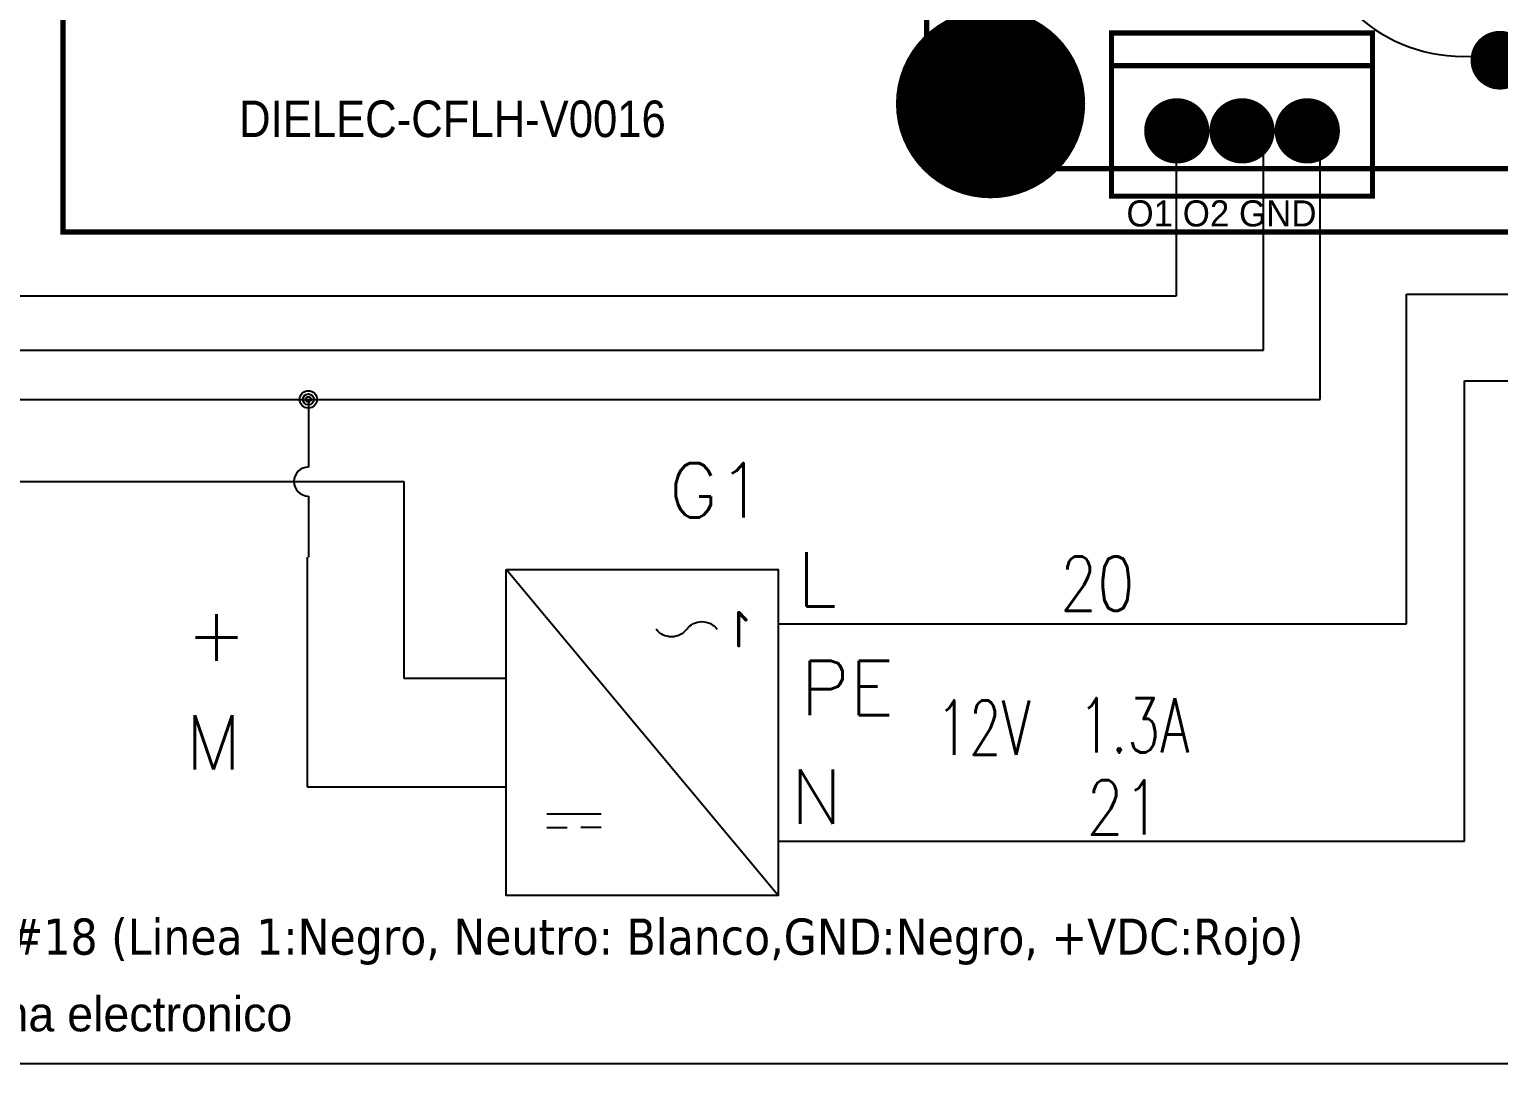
# Model space of a CAD drawing. Header units: inches. Extents: x 15 to 148, y 10 to 111.
# Drawn here: x 131.69 to 136.76, y 94.57 to 98.14 of the extents above; entities that cross this region are included whole.
import ezdxf
from ezdxf.enums import TextEntityAlignment as Align

# ---------------------------------------------------------------- set-up
doc = ezdxf.new("R2010")
doc.units = ezdxf.units.IN
doc.header["$MEASUREMENT"] = 0
for name, color, linetype in [('BLK_12AWG', 7, 'Continuous'), ('DESC', 1, 'Continuous'), ('SYMS', 7, 'Continuous'), ('TAGS', 250, 'Continuous'), ('TERMS', 250, 'Continuous'), ('WIREFIXED', 7, 'Continuous')]:
    doc.layers.add(name, color=color, linetype=linetype)
doc.styles.add('SLDTEXTSTYLE0', font='tahoma.ttf')
doc.styles.add('WD', font='romans.shx')
doc.styles.add('WD_IEC', font='isocp2.shx', dxfattribs={"width": 0.9, "height": 4})

# ---------------------------------------------------------------- blocks, each defined once
blk = doc.blocks.new('EPAD')
at = {"const_width": 0.5}
blk.add_lwpolyline([(-0.25, 0, 1), (0.25, 0, 1)], format="xyb", close=True, dxfattribs=at)
blk = doc.blocks.new('CIELEC-CFLH-V0016')
at = {"const_width": 0.008}
for points in [[(118.2263, 100.8837), (123.5652, 100.8837), (123.5652, 104.36), (118.2263, 104.36), (118.2263, 100.8837)], [(118.2263, 100.8837), (123.5652, 100.8837), (123.5652, 104.36), (118.2263, 104.36), (118.2263, 100.8837)], [(118.2263, 100.8837), (123.5652, 100.8837), (123.5652, 104.36), (118.2263, 104.36), (118.2263, 100.8837)], [(122.2417, 100.9809), (122.2417, 103.7368)], [(122.2417, 100.9809), (122.2417, 103.7368)], [(122.2417, 100.9809), (122.2417, 103.7368)], [(121.5582, 100.9388), (121.9582, 100.9388), (121.9582, 101.1888), (121.5582, 101.1888), (121.5582, 100.9388)], [(121.5582, 100.9388), (121.9582, 100.9388), (121.9582, 101.1888), (121.5582, 101.1888), (121.5582, 100.9388)], [(121.5582, 100.9388), (121.9582, 100.9388), (121.9582, 101.1888), (121.5582, 101.1888), (121.5582, 100.9388)], [(121.9582, 101.1388), (121.5582, 101.1388)], [(121.9582, 101.1388), (121.5582, 101.1388)], [(121.9582, 101.1388), (121.5582, 101.1388)], [(121.0708, 100.9809), (122.2417, 100.9809)], [(121.0708, 100.9809), (122.2417, 100.9809)], [(121.0708, 100.9809), (122.2417, 100.9809)]]:
    blk.add_lwpolyline(points, dxfattribs=at)
for centre, radius in [((121.4192, 101.3955), 0.2426), ((121.4192, 101.3955), 0.2426), ((121.4192, 101.3955), 0.2426), ((122.1433, 101.0793), 0.0591), ((122.1433, 101.0793), 0.0591), ((122.1433, 101.0793), 0.0591)]:
    blk.add_circle(centre, radius)
for p, xscale, yscale in [((122.1436, 101.0805), 0.29, 0.29), ((121.363, 101.1471), 0.09, 0.09), ((121.6582, 101.0388), 0.1, 0.1), ((121.7582, 101.0388), 0.1, 0.1), ((121.8582, 101.0388), 0.1, 0.1)]:
    blk.add_blockref('EPAD', p, dxfattribs=dict(xscale=xscale, yscale=yscale))
at = {"text_generation_flag": 2, "width": 0.892857}
blk.add_text('DIELEC-CFLH-V0016', height=0.056, dxfattribs=at).set_placement((123.2953, 101.0293))
blk.add_text('DIELEC-CFLH-V0016', height=0.056, dxfattribs=at).set_placement((123.2953, 101.0293))
blk.add_text('DIELEC-CFLH-V0016', height=0.056, dxfattribs=at).set_placement((123.2953, 101.0293))
at = {"text_generation_flag": 2}
blk.add_text('O1 O2 GND', height=0.04, dxfattribs=at).set_placement((121.9353, 100.8923))
blk.add_text('O1 O2 GND', height=0.04, dxfattribs=at).set_placement((121.9353, 100.8923))
blk.add_text('O1 O2 GND', height=0.04, dxfattribs=at).set_placement((121.9353, 100.8923))
blk = doc.blocks.new('HPW1_1PH')
for p, q in [((0, -0.625), (0.625, 0.125)), ((0.4066, -0.4373), (0.5317, -0.4373)), ((0.4066, -0.4686), (0.4535, -0.4686)), ((0.5317, -0.4686), (0.4848, -0.4686))]:
    blk.add_line(p, q)
blk.add_lwpolyline([(0.625, 0.125), (0, 0.125), (0, -0.625), (0.625, -0.625)], close=True)
for centre, start, end in [((0.175, -0.0387), 36.8699, 143.1301), ((0.245, 0.0138), 216.8699, 323.1301)]:
    blk.add_arc(centre, 0.0438, start, end)
at = {"style": 'WD_IEC'}
blk.add_text('1', height=0.084, dxfattribs=at).set_placement((0.105, -0.0124), align=Align.MIDDLE_RIGHT)
at = {"style": 'WD', "width": 0.7}
for tag, p in [('INST', (-0.2843, 0.7938)), ('LOC', (-0.2843, 0.6242)), ('RATING1', (-0.2843, 0.285)), ('XREF', (-0.2843, -0.691)), ('DESC1', (-0.2843, -0.8472)), ('DESC2', (-0.2843, -1.0035)), ('DESC3', (-0.2843, -1.1578))]:
    blk.add_attdef(tag, text='', height=0.125, dxfattribs=at).set_placement(p, align=Align.CENTER)
at = {"style": 'WD'}
blk.add_attdef('TAG1', text='', height=0.125, dxfattribs=at).set_placement((-0.2843, 0.4546), align=Align.CENTER)
at = {"linetype": 'Continuous', "style": 'WD', "flags": 9}
for tag, p in [('CAT', (0.8888, 0.2765)), ('MFG', (0.8868, 0.2571)), ('ASSYCODE', (0.8871, -0.5638))]:
    blk.add_attdef(tag, text='', height=0.01, dxfattribs=at).set_placement(p, align=Align.CENTER)
at = {"linetype": 'Continuous', "style": 'WD', "flags": 8}
for tag, p in [('TERM01', (-0.04, 0.04)), ('TERM04', (1.3525, -0.085)), ('TERM02', (-0.04, -0.2098)), ('TERM05', (1.3525, -0.335)), ('TERM03', (-0.04, -0.46))]:
    blk.add_attdef(tag, text='', height=0.125, dxfattribs=at).set_placement(p, align=Align.RIGHT)
at = {"style": 'WD'}
for tag, p, height, flags in [('X4TERM01', (0, 0), 0.0125, 1), ('X1TERM04', (0.625, -0.125), 0.0125, 1), ('X4TERM02', (0, -0.2498), 0.0125, 1), ('X1TERM05', (0.625, -0.375), 0.0125, 1), ('FAMILY', (0.8618, -0.4829), 0.01, 9), ('X4TERM03', (0, -0.5), 0.0125, 1)]:
    blk.add_attdef(tag, p, '', height=height, dxfattribs=dict(at, flags=flags))
blk = doc.blocks.new('WDDOT')
for radius in [0.03, 0.0187, 0.00929]:
    blk.add_circle((0, 0), radius)
blk = doc.blocks.new('WD_WNH')
at = {"linetype": 'Continuous', "style": 'WD', "width": 0.8}
blk.add_attdef('WIRENO', text='', height=0.125, dxfattribs=at).set_placement((0, 0.0625), align=Align.CENTER)
at = {"style": 'WD', "flags": 1}
for tag, p in [('W01USER', (0, 0.0781)), ('W02USER', (0, 0.0703)), ('W03USER', (0, 0.0625)), ('W04USER', (0, 0.0547)), ('W05USER', (0, 0.0469)), ('W06USER', (0, 0.0391)), ('W07USER', (0, 0.0312)), ('W08USER', (0, 0.0234)), ('W09USER', (0, 0.0156)), ('W10USER', (0, 0.0078))]:
    blk.add_attdef(tag, text='', height=0.005, dxfattribs=at).set_placement(p, align=Align.CENTER)

msp = doc.modelspace()

# ---------------------------------------------------------------- linework, layer by layer
at = {"color": 7, "linetype": 'Continuous'}
msp.add_line((126.9102, 94.5738), (147.6602, 94.5738), dxfattribs=at)
at = {"layer": 'BLK_12AWG'}
for p, q in [((136.1451, 97.7943), (136.0922, 97.7943)), ((136.1451, 96.8645), (136.1451, 97.7943)), ((135.6489, 97.7595), (135.6489, 97.2203)), ((135.9504, 97.7474), (135.9143, 97.7474)), ((135.9504, 97.0343), (135.9504, 97.7474)), ((136.4435, 96.0906), (136.4435, 97.2269)), ((136.4435, 97.2269), (144.1115, 97.2269)), ((135.6489, 97.2203), (131.4269, 97.2203)), ((131.2943, 97.0343), (135.9504, 97.0343)), ((136.6427, 95.3406), (136.6427, 96.9284)), ((136.6427, 96.9284), (144.3704, 96.9284)), ((131.0682, 96.8645), (136.1451, 96.8645)), ((132.6564, 96.8645), (132.6564, 96.6311)), ((130.9146, 96.5811), (132.9853, 96.5811)), ((132.9853, 96.5811), (132.9853, 95.9031)), ((132.6564, 96.5311), (132.6564, 96.3205)), ((132.6526, 96.3205), (132.6526, 95.5281)), ((134.276, 96.0906), (136.4435, 96.0906)), ((132.9853, 95.9031), (133.3385, 95.9031)), ((132.6526, 95.5281), (133.3385, 95.5281)), ((134.276, 95.3406), (136.6427, 95.3406))]:
    msp.add_line(p, q, dxfattribs=at)
msp.add_arc((132.6564, 96.5811), 0.05, 90, 270, dxfattribs=at)

# ---------------------------------------------------------------- block references
at = {"layer": 'BLK_12AWG', "xscale": -2.25, "yscale": 2.25, "zscale": 2.25}
msp.add_blockref('CIELEC-CFLH-V0016', (409.832, -129.5468), dxfattribs=at)
at = {"layer": 'SYMS'}
msp.add_blockref('WDDOT', (132.6564, 96.8645), dxfattribs=at)
ref = msp.add_blockref('HPW1_1PH', (134.276, 96.0906), dxfattribs=dict(at, xscale=-1.5, yscale=1.5, zscale=1.5))
ref.add_attrib('TERM01', 'L', dxfattribs={"layer": 'TERMS', "linetype": 'Continuous', "height": 0.1875, "style": 'WD', "flags": 8}).set_placement((134.4788, 96.1506), align=Align.RIGHT)
ref.add_attrib('TERM02', 'PE', dxfattribs={"layer": 'TERMS', "linetype": 'Continuous', "height": 0.1875, "style": 'WD', "flags": 8}).set_placement((134.6753, 95.7759), align=Align.RIGHT)
ref.add_attrib('TERM03', 'N', dxfattribs={"layer": 'TERMS', "linetype": 'Continuous', "height": 0.1875, "style": 'WD', "flags": 8}).set_placement((134.4967, 95.4006), align=Align.RIGHT)
ref.add_attrib('TERM04', '+', dxfattribs={"layer": 'TERMS', "linetype": 'Continuous', "height": 0.1875, "style": 'WD', "flags": 8}).set_placement((132.4437, 95.9631), align=Align.RIGHT)
ref.add_attrib('TERM05', 'M', dxfattribs={"layer": 'TERMS', "linetype": 'Continuous', "height": 0.1875, "style": 'WD', "flags": 8}).set_placement((132.4258, 95.5881), align=Align.RIGHT)
ref.add_attrib('TAG1', 'G1', dxfattribs={"layer": 'TAGS', "height": 0.1875, "style": 'WD'}).set_placement((134.0645, 96.4576), align=Align.CENTER)
ref.add_attrib('DESC2', '1.3A', dxfattribs={"layer": 'DESC', "height": 0.1875, "style": 'WD', "width": 0.7}).set_placement((135.5033, 95.6467), align=Align.CENTER)
ref.add_attrib('DESC1', '12V', dxfattribs={"layer": 'DESC', "height": 0.1875, "style": 'WD', "width": 0.7}).set_placement((134.9845, 95.6388), align=Align.CENTER)
at = {"layer": 'WIREFIXED'}
ref = msp.add_blockref('WD_WNH', (135.3766, 96.0418), dxfattribs=dict(at, xscale=1.5, yscale=1.5, zscale=1.5))
ref.add_attrib('WIRENOF', '20', dxfattribs={"linetype": 'Continuous', "height": 0.1875, "style": 'WD', "width": 0.8}).set_placement((135.3766, 96.1355), align=Align.CENTER)
ref = msp.add_blockref('WD_WNH', (135.4682, 95.2699), dxfattribs=dict(at, xscale=1.5, yscale=1.5, zscale=1.5))
ref.add_attrib('WIRENOF', '21', dxfattribs={"linetype": 'Continuous', "height": 0.1875, "style": 'WD', "width": 0.8}).set_placement((135.4682, 95.3636), align=Align.CENTER)

# ---------------------------------------------------------------- texts
at = {"color": 7, "linetype": 'Continuous', "lineweight": 0, "insert": (127.0242, 95.0742), "char_height": 0.1245, "attachment_point": 1, "style": 'SLDTEXTSTYLE0'}
msp.add_mtext('CONEXIONES DC y AC TARJETA: Cable vehicular centelsa AWG#18 (Linea 1:Negro, Neutro: Blanco,GND:Negro, +VDC:Rojo)', dxfattribs=at)
at = {"insert": (126.99, 94.805), "char_height": 0.12, "attachment_point": 1}
msp.add_mtext_dynamic_manual_height_columns('Conexiones no mostradas en este plano, debe referirse a esquema electronico', width=9.456212, gutter_width=0.05, heights=[0], dxfattribs=at)

doc.saveas('drawing.dxf')
